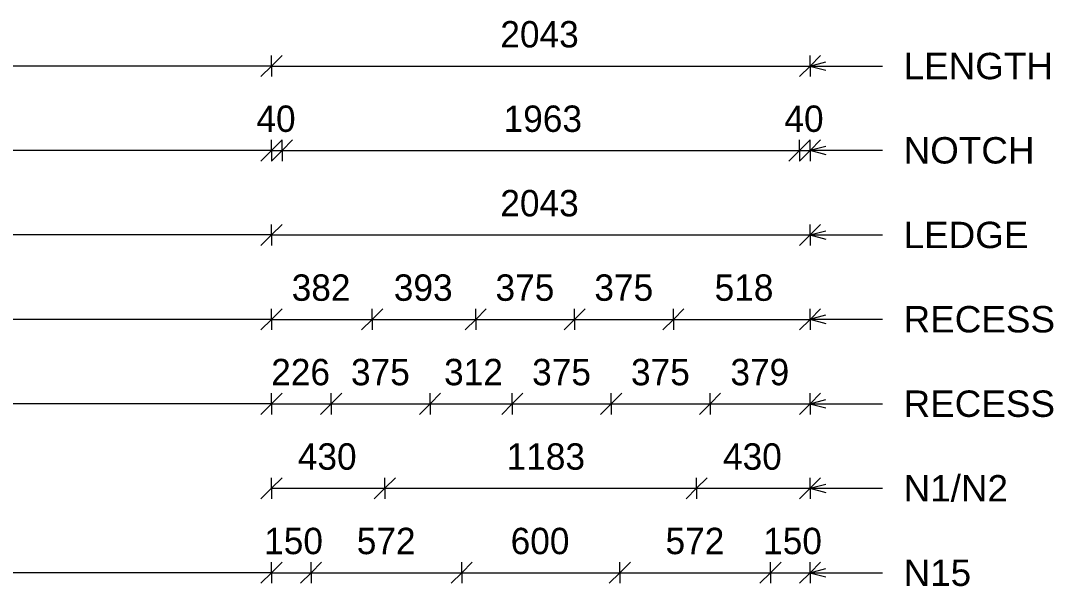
# Model space of a CAD drawing. Header units: millimetres. Extents: x -15811 to -4021, y -2230 to 7892.
# Drawn here: x -12899 to -8983, y 5749 to 7892 of the extents above; entities that cross this region are included whole.
import ezdxf

# ---------------------------------------------------------------- set-up
doc = ezdxf.new("R2010")
doc.units = ezdxf.units.MM
for name, color, linetype, lineweight in [('A-ANNO-DIMS', 211, 'Continuous', 9), ('A-ANNO-DIMS-40', 211, 'Continuous', 9), ('A-DETL-MBND', 5, 'Continuous', 18), ('G-ANNO-TEXT', 231, 'Continuous', 9)]:
    doc.layers.add(name, color=color, linetype=linetype, lineweight=lineweight)
doc.styles.add('Arial_1', font='arial.ttf', dxfattribs={"height": 100})
doc.styles.add('Nirmala UI Semilight', font='NirmalaS.ttf', dxfattribs={"height": 100})
doc.dimstyles.new('Arrow_Filled_-_2_5_NI_UI', dxfattribs={"dimscale": 304.8, "dimtxt": 104.736395, "dimasz": 0.262467, "dimexe": 0.131234, "dimexo": 0.0625, "dimgap": 0.131234, "dimtad": 1, "dimdec": 0, "dimzin": 0, "dimdsep": 46, "dimtxsty": 'Nirmala UI Semilight', "dimblk1": 'OBLIQUE', "dimblk2": 'OBLIQUE', "dimsah": 1, "dimcen": 0.09, "dimazin": 0, "dimtfac": 1, "dimtdec": 4, "dimtix": 1, "dimtmove": 0, "dimatfit": 3, "dimfxl": 0.131234, "dimfxlon": 1, "dimtvp": 1, "dimtolj": 1, "dimtzin": 0, "dimarcsym": 2})

# ---------------------------------------------------------------- blocks, each defined once
blk = doc.blocks.new('DIMBLOCK50-Elevation Front')
at = {"layer": 'A-ANNO-DIMS-40'}
for p, q in [((-11947.9, 5800), (-11907.9, 5840)), ((-11947.9, 5800), (-11947.9, 5840)), ((-11797.9, 5800), (-11757.9, 5840)), ((-11797.9, 5800), (-11797.9, 5840)), ((-11947.9, 5800), (-11987.9, 5760)), ((-11947.9, 5800), (-11797.9, 5800)), ((-11947.9, 5800), (-11947.9, 5760)), ((-11797.9, 5800), (-11837.9, 5760)), ((-11797.9, 5800), (-11797.9, 5760))]:
    blk.add_line(p, q, dxfattribs=at)
at = {"layer": 'A-ANNO-DIMS-40', "color": 0, "insert": (-11975.8, 5970.5), "char_height": 100, "width": 246.797, "attachment_point": 1, "line_spacing_factor": 1.142579, "style": 'Nirmala UI Semilight'}
blk.add_mtext('150', dxfattribs=at)
blk = doc.blocks.new('_Oblique')
at = {"color": 0, "linetype": 'ByBlock', "lineweight": -2}
blk.add_line((-0.5, -0.5), (0.5, 0.5), dxfattribs=at)
blk = doc.blocks.new('DIMBLOCK51-Elevation Front')
at = {"layer": 'A-ANNO-DIMS-40'}
for p, q in [((-11797.9, 5800), (-11757.9, 5840)), ((-11797.9, 5800), (-11797.9, 5840)), ((-11226.4, 5800), (-11186.4, 5840)), ((-11226.4, 5800), (-11226.4, 5840)), ((-11797.9, 5800), (-11837.9, 5760)), ((-11797.9, 5800), (-11226.4, 5800)), ((-11797.9, 5800), (-11797.9, 5760)), ((-11226.4, 5800), (-11266.4, 5760)), ((-11226.4, 5800), (-11226.4, 5760))]:
    blk.add_line(p, q, dxfattribs=at)
at = {"layer": 'A-ANNO-DIMS-40', "color": 0, "insert": (-11624.5, 5970.5), "char_height": 100, "width": 269.649, "attachment_point": 1, "line_spacing_factor": 1.142579, "style": 'Nirmala UI Semilight'}
blk.add_mtext('572', dxfattribs=at)
blk = doc.blocks.new('DIMBLOCK52-Elevation Front')
at = {"layer": 'A-ANNO-DIMS-40'}
for p, q in [((-11226.4, 5800), (-11186.4, 5840)), ((-11226.4, 5800), (-11226.4, 5840)), ((-10626.9, 5800), (-10586.9, 5840)), ((-10626.9, 5800), (-10626.9, 5840)), ((-11226.4, 5800), (-11266.4, 5760)), ((-11226.4, 5800), (-10626.9, 5800)), ((-11226.4, 5800), (-11226.4, 5760)), ((-10626.9, 5800), (-10666.9, 5760)), ((-10626.9, 5800), (-10626.9, 5760))]:
    blk.add_line(p, q, dxfattribs=at)
at = {"layer": 'A-ANNO-DIMS-40', "color": 0, "insert": (-11040.9, 5970.5), "char_height": 100, "width": 274.219, "attachment_point": 1, "line_spacing_factor": 1.142579, "style": 'Nirmala UI Semilight'}
blk.add_mtext('600', dxfattribs=at)
blk = doc.blocks.new('DIMBLOCK53-Elevation Front')
at = {"layer": 'A-ANNO-DIMS-40'}
for p, q in [((-10626.9, 5800), (-10586.9, 5840)), ((-10626.9, 5800), (-10626.9, 5840)), ((-10055.4, 5800), (-10015.4, 5840)), ((-10055.4, 5800), (-10055.4, 5840)), ((-10626.9, 5800), (-10666.9, 5760)), ((-10626.9, 5800), (-10055.4, 5800)), ((-10626.9, 5800), (-10626.9, 5760)), ((-10055.4, 5800), (-10095.4, 5760)), ((-10055.4, 5800), (-10055.4, 5760))]:
    blk.add_line(p, q, dxfattribs=at)
at = {"layer": 'A-ANNO-DIMS-40', "color": 0, "insert": (-10453.5, 5970.5), "char_height": 100, "width": 269.649, "attachment_point": 1, "line_spacing_factor": 1.142579, "style": 'Nirmala UI Semilight'}
blk.add_mtext('572', dxfattribs=at)
blk = doc.blocks.new('DIMBLOCK54-Elevation Front')
at = {"layer": 'A-ANNO-DIMS-40'}
for p, q in [((-10055.4, 5800), (-10015.4, 5840)), ((-10055.4, 5800), (-10055.4, 5840)), ((-9905.4, 5800), (-9865.4, 5840)), ((-9905.4, 5800), (-9905.4, 5840)), ((-10055.4, 5800), (-10095.4, 5760)), ((-10055.4, 5800), (-9905.4, 5800)), ((-10055.4, 5800), (-10055.4, 5760)), ((-9905.4, 5800), (-9945.4, 5760)), ((-9905.4, 5800), (-9905.4, 5760))]:
    blk.add_line(p, q, dxfattribs=at)
at = {"layer": 'A-ANNO-DIMS-40', "color": 0, "insert": (-10083.3, 5970.5), "char_height": 100, "width": 246.797, "attachment_point": 1, "line_spacing_factor": 1.142579, "style": 'Nirmala UI Semilight'}
blk.add_mtext('150', dxfattribs=at)
blk = doc.blocks.new('DIMBLOCK55-Elevation Front')
at = {"layer": 'A-ANNO-DIMS-40'}
for p, q in [((-11947.9, 6120), (-11907.9, 6160)), ((-11947.9, 6120), (-11947.9, 6160)), ((-11517.9, 6120), (-11477.9, 6160)), ((-11517.9, 6120), (-11517.9, 6160)), ((-11947.9, 6120), (-11987.9, 6080)), ((-11947.9, 6120), (-11517.9, 6120)), ((-11947.9, 6120), (-11947.9, 6080)), ((-11517.9, 6120), (-11557.9, 6080)), ((-11517.9, 6120), (-11517.9, 6080))]:
    blk.add_line(p, q, dxfattribs=at)
at = {"layer": 'A-ANNO-DIMS-40', "color": 0, "insert": (-11848.1, 6290.5), "char_height": 100, "width": 276.504, "attachment_point": 1, "line_spacing_factor": 1.142579, "style": 'Nirmala UI Semilight'}
blk.add_mtext('430', dxfattribs=at)
blk = doc.blocks.new('DIMBLOCK56-Elevation Front')
at = {"layer": 'A-ANNO-DIMS-40'}
for p, q in [((-11517.9, 6120), (-11477.9, 6160)), ((-11517.9, 6120), (-11517.9, 6160)), ((-10335.4, 6120), (-10295.4, 6160)), ((-10335.4, 6120), (-10335.4, 6160)), ((-11517.9, 6120), (-11557.9, 6080)), ((-11517.9, 6120), (-10335.4, 6120)), ((-11517.9, 6120), (-11517.9, 6080)), ((-10335.4, 6120), (-10375.4, 6080)), ((-10335.4, 6120), (-10335.4, 6080))]:
    blk.add_line(p, q, dxfattribs=at)
at = {"layer": 'A-ANNO-DIMS-40', "color": 0, "insert": (-11056.2, 6290.5), "char_height": 100, "width": 310.781, "attachment_point": 1, "line_spacing_factor": 1.142579, "style": 'Nirmala UI Semilight'}
blk.add_mtext('1183', dxfattribs=at)
blk = doc.blocks.new('DIMBLOCK57-Elevation Front')
at = {"layer": 'A-ANNO-DIMS-40'}
for p, q in [((-10335.4, 6120), (-10295.4, 6160)), ((-10335.4, 6120), (-10335.4, 6160)), ((-9905.4, 6120), (-9865.4, 6160)), ((-9905.4, 6120), (-9905.4, 6160)), ((-10335.4, 6120), (-10375.4, 6080)), ((-10335.4, 6120), (-9905.4, 6120)), ((-10335.4, 6120), (-10335.4, 6080)), ((-9905.4, 6120), (-9945.4, 6080)), ((-9905.4, 6120), (-9905.4, 6080))]:
    blk.add_line(p, q, dxfattribs=at)
at = {"layer": 'A-ANNO-DIMS-40', "color": 0, "insert": (-10235.6, 6290.5), "char_height": 100, "width": 276.504, "attachment_point": 1, "line_spacing_factor": 1.142579, "style": 'Nirmala UI Semilight'}
blk.add_mtext('430', dxfattribs=at)
blk = doc.blocks.new('DIMBLOCK58-Elevation Front')
at = {"layer": 'A-ANNO-DIMS-40'}
for p, q in [((-11947.9, 6440), (-11907.9, 6480)), ((-11947.9, 6440), (-11947.9, 6480)), ((-11721.5, 6440), (-11681.5, 6480)), ((-11721.5, 6440), (-11721.5, 6480)), ((-11947.9, 6440), (-11987.9, 6400)), ((-11947.9, 6440), (-11721.5, 6440)), ((-11947.9, 6440), (-11947.9, 6400)), ((-11721.5, 6440), (-11761.5, 6400)), ((-11721.5, 6440), (-11721.5, 6400))]:
    blk.add_line(p, q, dxfattribs=at)
at = {"layer": 'A-ANNO-DIMS-40', "color": 0, "insert": (-11949, 6610.5), "char_height": 100, "width": 274.219, "attachment_point": 1, "line_spacing_factor": 1.142579, "style": 'Nirmala UI Semilight'}
blk.add_mtext('226', dxfattribs=at)
blk = doc.blocks.new('DIMBLOCK59-Elevation Front')
at = {"layer": 'A-ANNO-DIMS-40'}
for p, q in [((-11721.5, 6440), (-11681.5, 6480)), ((-11721.5, 6440), (-11721.5, 6480)), ((-11346.5, 6440), (-11306.5, 6480)), ((-11346.5, 6440), (-11346.5, 6480)), ((-11721.5, 6440), (-11761.5, 6400)), ((-11721.5, 6440), (-11346.5, 6440)), ((-11721.5, 6440), (-11721.5, 6400)), ((-11346.5, 6440), (-11386.5, 6400)), ((-11346.5, 6440), (-11346.5, 6400))]:
    blk.add_line(p, q, dxfattribs=at)
at = {"layer": 'A-ANNO-DIMS-40', "color": 0, "insert": (-11646.4, 6610.5), "char_height": 100, "width": 269.649, "attachment_point": 1, "line_spacing_factor": 1.142579, "style": 'Nirmala UI Semilight'}
blk.add_mtext('375', dxfattribs=at)
blk = doc.blocks.new('DIMBLOCK60-Elevation Front')
at = {"layer": 'A-ANNO-DIMS-40'}
for p, q in [((-11346.5, 6440), (-11306.5, 6480)), ((-11346.5, 6440), (-11346.5, 6480)), ((-11034.5, 6440), (-10994.5, 6480)), ((-11034.5, 6440), (-11034.5, 6480)), ((-11346.5, 6440), (-11386.5, 6400)), ((-11346.5, 6440), (-11034.5, 6440)), ((-11346.5, 6440), (-11346.5, 6400)), ((-11034.5, 6440), (-11074.5, 6400)), ((-11034.5, 6440), (-11034.5, 6400))]:
    blk.add_line(p, q, dxfattribs=at)
at = {"layer": 'A-ANNO-DIMS-40', "color": 0, "insert": (-11293.3, 6610.5), "char_height": 100, "width": 246.797, "attachment_point": 1, "line_spacing_factor": 1.142579, "style": 'Nirmala UI Semilight'}
blk.add_mtext('312', dxfattribs=at)
blk = doc.blocks.new('DIMBLOCK61-Elevation Front')
at = {"layer": 'A-ANNO-DIMS-40'}
for p, q in [((-11034.5, 6440), (-10994.5, 6480)), ((-11034.5, 6440), (-11034.5, 6480)), ((-10659.5, 6440), (-10619.5, 6480)), ((-10659.5, 6440), (-10659.5, 6480)), ((-11034.5, 6440), (-11074.5, 6400)), ((-11034.5, 6440), (-10659.5, 6440)), ((-11034.5, 6440), (-11034.5, 6400)), ((-10659.5, 6440), (-10699.5, 6400)), ((-10659.5, 6440), (-10659.5, 6400))]:
    blk.add_line(p, q, dxfattribs=at)
at = {"layer": 'A-ANNO-DIMS-40', "color": 0, "insert": (-10959.4, 6610.5), "char_height": 100, "width": 269.649, "attachment_point": 1, "line_spacing_factor": 1.142579, "style": 'Nirmala UI Semilight'}
blk.add_mtext('375', dxfattribs=at)
blk = doc.blocks.new('DIMBLOCK62-Elevation Front')
at = {"layer": 'A-ANNO-DIMS-40'}
for p, q in [((-10659.5, 6440), (-10619.5, 6480)), ((-10659.5, 6440), (-10659.5, 6480)), ((-10284.5, 6440), (-10244.5, 6480)), ((-10284.5, 6440), (-10284.5, 6480)), ((-10659.5, 6440), (-10699.5, 6400)), ((-10659.5, 6440), (-10284.5, 6440)), ((-10659.5, 6440), (-10659.5, 6400)), ((-10284.5, 6440), (-10324.5, 6400)), ((-10284.5, 6440), (-10284.5, 6400))]:
    blk.add_line(p, q, dxfattribs=at)
at = {"layer": 'A-ANNO-DIMS-40', "color": 0, "insert": (-10584.4, 6610.5), "char_height": 100, "width": 269.649, "attachment_point": 1, "line_spacing_factor": 1.142579, "style": 'Nirmala UI Semilight'}
blk.add_mtext('375', dxfattribs=at)
blk = doc.blocks.new('DIMBLOCK63-Elevation Front')
at = {"layer": 'A-ANNO-DIMS-40'}
for p, q in [((-10284.5, 6440), (-10244.5, 6480)), ((-10284.5, 6440), (-10284.5, 6480)), ((-9905.4, 6440), (-9865.4, 6480)), ((-9905.4, 6440), (-9905.4, 6480)), ((-10284.5, 6440), (-10324.5, 6400)), ((-10284.5, 6440), (-9905.4, 6440)), ((-10284.5, 6440), (-10284.5, 6400)), ((-9905.4, 6440), (-9945.4, 6400)), ((-9905.4, 6440), (-9905.4, 6400))]:
    blk.add_line(p, q, dxfattribs=at)
at = {"layer": 'A-ANNO-DIMS-40', "color": 0, "insert": (-10207.3, 6610.5), "char_height": 100, "width": 269.649, "attachment_point": 1, "line_spacing_factor": 1.142579, "style": 'Nirmala UI Semilight'}
blk.add_mtext('379', dxfattribs=at)
blk = doc.blocks.new('DIMBLOCK64-Elevation Front')
at = {"layer": 'A-ANNO-DIMS-40'}
for p, q in [((-11947.9, 6760), (-11907.9, 6800)), ((-11947.9, 6760), (-11947.9, 6800)), ((-11566.1, 6760), (-11526.1, 6800)), ((-11566.1, 6760), (-11566.1, 6800)), ((-11947.9, 6760), (-11987.9, 6720)), ((-11947.9, 6760), (-11566.1, 6760)), ((-11947.9, 6760), (-11947.9, 6720)), ((-11566.1, 6760), (-11606.1, 6720)), ((-11566.1, 6760), (-11566.1, 6720))]:
    blk.add_line(p, q, dxfattribs=at)
at = {"layer": 'A-ANNO-DIMS-40', "color": 0, "insert": (-11871.3, 6930.5), "char_height": 100, "width": 274.219, "attachment_point": 1, "line_spacing_factor": 1.142579, "style": 'Nirmala UI Semilight'}
blk.add_mtext('382', dxfattribs=at)
blk = doc.blocks.new('DIMBLOCK65-Elevation Front')
at = {"layer": 'A-ANNO-DIMS-40'}
for p, q in [((-11566.1, 6760), (-11526.1, 6800)), ((-11566.1, 6760), (-11566.1, 6800)), ((-11173.4, 6760), (-11133.4, 6800)), ((-11173.4, 6760), (-11173.4, 6800)), ((-11566.1, 6760), (-11606.1, 6720)), ((-11566.1, 6760), (-11173.4, 6760)), ((-11566.1, 6760), (-11566.1, 6720)), ((-11173.4, 6760), (-11213.4, 6720)), ((-11173.4, 6760), (-11173.4, 6720))]:
    blk.add_line(p, q, dxfattribs=at)
at = {"layer": 'A-ANNO-DIMS-40', "color": 0, "insert": (-11484, 6930.5), "char_height": 100, "width": 274.219, "attachment_point": 1, "line_spacing_factor": 1.142579, "style": 'Nirmala UI Semilight'}
blk.add_mtext('393', dxfattribs=at)
blk = doc.blocks.new('DIMBLOCK66-Elevation Front')
at = {"layer": 'A-ANNO-DIMS-40'}
for p, q in [((-11173.4, 6760), (-11133.4, 6800)), ((-11173.4, 6760), (-11173.4, 6800)), ((-10798.4, 6760), (-10758.4, 6800)), ((-10798.4, 6760), (-10798.4, 6800)), ((-11173.4, 6760), (-11213.4, 6720)), ((-11173.4, 6760), (-10798.4, 6760)), ((-11173.4, 6760), (-11173.4, 6720)), ((-10798.4, 6760), (-10838.4, 6720)), ((-10798.4, 6760), (-10798.4, 6720))]:
    blk.add_line(p, q, dxfattribs=at)
at = {"layer": 'A-ANNO-DIMS-40', "color": 0, "insert": (-11098.3, 6930.5), "char_height": 100, "width": 269.649, "attachment_point": 1, "line_spacing_factor": 1.142579, "style": 'Nirmala UI Semilight'}
blk.add_mtext('375', dxfattribs=at)
blk = doc.blocks.new('DIMBLOCK67-Elevation Front')
at = {"layer": 'A-ANNO-DIMS-40'}
for p, q in [((-10798.4, 6760), (-10758.4, 6800)), ((-10798.4, 6760), (-10798.4, 6800)), ((-10423.4, 6760), (-10383.4, 6800)), ((-10423.4, 6760), (-10423.4, 6800)), ((-10798.4, 6760), (-10838.4, 6720)), ((-10798.4, 6760), (-10423.4, 6760)), ((-10798.4, 6760), (-10798.4, 6720)), ((-10423.4, 6760), (-10463.4, 6720)), ((-10423.4, 6760), (-10423.4, 6720))]:
    blk.add_line(p, q, dxfattribs=at)
at = {"layer": 'A-ANNO-DIMS-40', "color": 0, "insert": (-10723.3, 6930.5), "char_height": 100, "width": 269.649, "attachment_point": 1, "line_spacing_factor": 1.142579, "style": 'Nirmala UI Semilight'}
blk.add_mtext('375', dxfattribs=at)
blk = doc.blocks.new('DIMBLOCK68-Elevation Front')
at = {"layer": 'A-ANNO-DIMS-40'}
for p, q in [((-10423.4, 6760), (-10383.4, 6800)), ((-10423.4, 6760), (-10423.4, 6800)), ((-9905.4, 6760), (-9865.4, 6800)), ((-9905.4, 6760), (-9905.4, 6800)), ((-10423.4, 6760), (-10463.4, 6720)), ((-10423.4, 6760), (-9905.4, 6760)), ((-10423.4, 6760), (-10423.4, 6720)), ((-9905.4, 6760), (-9945.4, 6720)), ((-9905.4, 6760), (-9905.4, 6720))]:
    blk.add_line(p, q, dxfattribs=at)
at = {"layer": 'A-ANNO-DIMS-40', "color": 0, "insert": (-10267.3, 6930.5), "char_height": 100, "width": 246.797, "attachment_point": 1, "line_spacing_factor": 1.142579, "style": 'Nirmala UI Semilight'}
blk.add_mtext('518', dxfattribs=at)
blk = doc.blocks.new('DIMBLOCK69-Elevation Front')
at = {"layer": 'A-ANNO-DIMS-40'}
for p, q in [((-11947.9, 7080), (-11907.9, 7120)), ((-11947.9, 7080), (-11947.9, 7120)), ((-9905.4, 7080), (-9865.4, 7120)), ((-9905.4, 7080), (-9905.4, 7120)), ((-11947.9, 7080), (-11987.9, 7040)), ((-11947.9, 7080), (-9905.4, 7080)), ((-11947.9, 7080), (-11947.9, 7040)), ((-9905.4, 7080), (-9945.4, 7040)), ((-9905.4, 7080), (-9905.4, 7040))]:
    blk.add_line(p, q, dxfattribs=at)
at = {"layer": 'A-ANNO-DIMS-40', "color": 0, "insert": (-11080, 7250.5), "char_height": 100, "width": 367.91, "attachment_point": 1, "line_spacing_factor": 1.142579, "style": 'Nirmala UI Semilight'}
blk.add_mtext('2043', dxfattribs=at)
blk = doc.blocks.new('DIMBLOCK70-Elevation Front')
at = {"layer": 'A-ANNO-DIMS-40'}
for p, q in [((-11947.9, 7400), (-11907.9, 7440)), ((-11947.9, 7400), (-11947.9, 7440)), ((-11907.9, 7400), (-11867.9, 7440)), ((-11907.9, 7400), (-11907.9, 7440)), ((-11947.9, 7400), (-11987.9, 7360)), ((-11947.9, 7400), (-11907.9, 7400)), ((-11907.9, 7400), (-11947.9, 7360)), ((-11947.9, 7400), (-11947.9, 7360)), ((-11907.9, 7400), (-11907.9, 7360))]:
    blk.add_line(p, q, dxfattribs=at)
at = {"layer": 'A-ANNO-DIMS-40', "color": 0, "insert": (-12005.1, 7570.5), "char_height": 100, "width": 185.098, "attachment_point": 1, "line_spacing_factor": 1.142579, "style": 'Nirmala UI Semilight'}
blk.add_mtext('40', dxfattribs=at)
blk = doc.blocks.new('DIMBLOCK71-Elevation Front')
at = {"layer": 'A-ANNO-DIMS-40'}
for p, q in [((-11907.9, 7400), (-11867.9, 7440)), ((-11907.9, 7400), (-11907.9, 7440)), ((-9945.4, 7400), (-9905.4, 7440)), ((-9945.4, 7400), (-9945.4, 7440)), ((-11907.9, 7400), (-11947.9, 7360)), ((-11907.9, 7400), (-9945.4, 7400)), ((-11907.9, 7400), (-11907.9, 7360)), ((-9945.4, 7400), (-9985.4, 7360)), ((-9945.4, 7400), (-9945.4, 7360))]:
    blk.add_line(p, q, dxfattribs=at)
at = {"layer": 'A-ANNO-DIMS-40', "color": 0, "insert": (-11067.6, 7570.5), "char_height": 100, "width": 338.203, "attachment_point": 1, "line_spacing_factor": 1.142579, "style": 'Nirmala UI Semilight'}
blk.add_mtext('1963', dxfattribs=at)
blk = doc.blocks.new('DIMBLOCK72-Elevation Front')
at = {"layer": 'A-ANNO-DIMS-40'}
for p, q in [((-9945.4, 7400), (-9905.4, 7440)), ((-9945.4, 7400), (-9945.4, 7440)), ((-9905.4, 7400), (-9865.4, 7440)), ((-9905.4, 7400), (-9905.4, 7440)), ((-9945.4, 7400), (-9985.4, 7360)), ((-9945.4, 7400), (-9905.4, 7400)), ((-9905.4, 7400), (-9945.4, 7360)), ((-9945.4, 7400), (-9945.4, 7360)), ((-9905.4, 7400), (-9905.4, 7360))]:
    blk.add_line(p, q, dxfattribs=at)
at = {"layer": 'A-ANNO-DIMS-40', "color": 0, "insert": (-10002.6, 7570.5), "char_height": 100, "width": 185.098, "attachment_point": 1, "line_spacing_factor": 1.142579, "style": 'Nirmala UI Semilight'}
blk.add_mtext('40', dxfattribs=at)
blk = doc.blocks.new('DIMBLOCK73-Elevation Front')
at = {"layer": 'A-ANNO-DIMS-40'}
for p, q in [((-11947.9, 7720), (-11907.9, 7760)), ((-11947.9, 7720), (-11947.9, 7760)), ((-9905.4, 7720), (-9865.4, 7760)), ((-9905.4, 7720), (-9905.4, 7760)), ((-11947.9, 7720), (-11987.9, 7680)), ((-11947.9, 7720), (-9905.4, 7720)), ((-11947.9, 7720), (-11947.9, 7680)), ((-9905.4, 7720), (-9945.4, 7680)), ((-9905.4, 7720), (-9905.4, 7680))]:
    blk.add_line(p, q, dxfattribs=at)
at = {"layer": 'A-ANNO-DIMS-40', "color": 0, "insert": (-11080, 7890.5), "char_height": 100, "width": 367.91, "attachment_point": 1, "line_spacing_factor": 1.142579, "style": 'Nirmala UI Semilight'}
blk.add_mtext('2043', dxfattribs=at)

msp = doc.modelspace()

# ---------------------------------------------------------------- linework, layer by layer
at = {"layer": 'A-DETL-MBND'}
for p, q in [((-11947.9, 7720), (-15639, 7720)), ((-11947.9, 7400), (-15639, 7400)), ((-11947.9, 7080), (-15319, 7080)), ((-11947.9, 6760), (-14999, 6760)), ((-11947.9, 6440), (-14679, 6440)), ((-11947.9, 5800), (-13959, 5800))]:
    msp.add_line(p, q, dxfattribs=at)
at = {"layer": 'G-ANNO-TEXT', "color": 7}
for p, q in [((-9905.7, 7720.1), (-9845.7, 7736.2)), ((-9905.7, 7720.1), (-9845.7, 7704)), ((-9905.7, 7720.1), (-9630.6, 7720.1)), ((-9905.7, 7400.7), (-9845.7, 7416.8)), ((-9905.7, 7400.7), (-9845.7, 7384.6)), ((-9905.7, 7400.7), (-9630.6, 7400.7)), ((-9905.7, 7080.1), (-9845.7, 7096.2)), ((-9905.7, 7080.1), (-9845.7, 7064)), ((-9905.7, 7080.1), (-9630.6, 7080.1)), ((-9905.7, 6760.7), (-9845.7, 6776.8)), ((-9905.7, 6760.7), (-9845.7, 6744.6)), ((-9905.7, 6760.7), (-9630.6, 6760.7)), ((-9905.7, 6440.7), (-9845.7, 6456.8)), ((-9905.7, 6440.7), (-9845.7, 6424.6)), ((-9905.7, 6440.7), (-9630.6, 6440.7)), ((-9905.7, 6120.1), (-9845.7, 6136.2)), ((-9905.7, 6120.1), (-9845.7, 6104)), ((-9905.7, 6120.1), (-9630.6, 6120.1)), ((-9905.7, 5800.1), (-9845.7, 5816.2)), ((-9905.7, 5800.1), (-9845.7, 5784)), ((-9905.7, 5800.1), (-9630.6, 5800.1))]:
    msp.add_line(p, q, dxfattribs=at)

# ---------------------------------------------------------------- texts
at = {"layer": 'G-ANNO-TEXT', "color": 7, "char_height": 100, "attachment_point": 1, "style": 'Arial_1'}
for s, insert, width in [('LENGTH', (-9550.6, 7770.1), 686.244), ('NOTCH', (-9550.6, 7450.7), 602.869), ('LEDGE', (-9550.6, 7130.1), 570.802), ('RECESS', (-9550.6, 6810.7), 692.658), ('RECESS', (-9550.6, 6490.7), 692.658), ('N1/N2', (-9550.6, 6170.1), 477.806), ('N15', (-9550.6, 5850.1), 307.848)]:
    msp.add_mtext(s, dxfattribs=dict(at, insert=insert, width=width))

# ---------------------------------------------------------------- dimensions: what is measured, and where the dimension line sits
at = {"layer": 'A-ANNO-DIMS'}
for base, p1, p2, override, picture, middle in [((-9905.4305022, 7719.9861086), (-11947.9305022, 7679.9861086), (-9905.4305022, 7679.9861086), {"dimpost": '<>', "dimfxl": 2042.5}, 'DIMBLOCK73-Elevation Front', (-10926.6805022, 7811.6946164)), ((-11907.9, 7400), (-11947.9, 7360), (-11907.9, 7360), {"dimpost": '<>', "dimfxl": 40}, 'DIMBLOCK70-Elevation Front', (-11927.9, 7491.7)), ((-9945.4305022, 7399.9861086), (-11907.9305022, 7359.9861086), (-9945.4305022, 7359.9861086), {"dimpost": '<>', "dimfxl": 1962.5}, 'DIMBLOCK71-Elevation Front', (-10926.6805022, 7491.9735564)), ((-9905.4, 7400), (-9945.4, 7360), (-9905.4, 7360), {"dimpost": '<>', "dimfxl": 40}, 'DIMBLOCK72-Elevation Front', (-9925.4, 7491.7)), ((-9905.4305022, 7079.9861086), (-11947.9305022, 7039.9861086), (-9905.4305022, 7039.9861086), {"dimpost": '<>', "dimfxl": 2042.5}, 'DIMBLOCK69-Elevation Front', (-10926.6805022, 7171.6946164)), ((-11566.1, 6760), (-11947.9, 6720), (-11566.1, 6720), {"dimpost": '<>', "dimfxl": 381.782417}, 'DIMBLOCK64-Elevation Front', (-11757, 6851.7)), ((-11173.4, 6760), (-11566.1, 6720), (-11173.4, 6720), {"dimpost": '<>', "dimfxl": 392.717584}, 'DIMBLOCK65-Elevation Front', (-11369.8, 6851.7)), ((-10798.4, 6760), (-11173.4, 6720), (-10798.4, 6720), {"dimpost": '<>', "dimfxl": 375}, 'DIMBLOCK66-Elevation Front', (-10985.9, 6851.7)), ((-10423.4, 6760), (-10798.4, 6720), (-10423.4, 6720), {"dimpost": '<>', "dimfxl": 375}, 'DIMBLOCK67-Elevation Front', (-10610.9, 6851.7)), ((-9905.4, 6760), (-10423.4, 6720), (-9905.4, 6720), {"dimpost": '<>', "dimfxl": 517.999998}, 'DIMBLOCK68-Elevation Front', (-10164.4, 6851.9)), ((-11721.5, 6440), (-11947.9, 6400), (-11721.5, 6400), {"dimpost": '<>', "dimfxl": 226.420548}, 'DIMBLOCK58-Elevation Front', (-11834.7, 6531.7)), ((-11034.5, 6440), (-11346.5, 6400), (-11034.5, 6400), {"dimpost": '<>', "dimfxl": 311.990845}, 'DIMBLOCK60-Elevation Front', (-11190.5, 6532)), ((-10659.5, 6440), (-11034.5, 6400), (-10659.5, 6400), {"dimpost": '<>', "dimfxl": 375}, 'DIMBLOCK61-Elevation Front', (-10847, 6531.7)), ((-10284.5, 6440), (-10659.5, 6400), (-10284.5, 6400), {"dimpost": '<>', "dimfxl": 375}, 'DIMBLOCK62-Elevation Front', (-10472, 6531.7)), ((-9905.4, 6440), (-10284.5, 6400), (-9905.4, 6400), {"dimpost": '<>', "dimfxl": 379.088607}, 'DIMBLOCK63-Elevation Front', (-10095, 6531.7)), ((-11517.9, 6120), (-11947.9, 6080), (-11517.9, 6080), {"dimpost": '<>', "dimfxl": 430}, 'DIMBLOCK55-Elevation Front', (-11732.9, 6211.7)), ((-10335.4305022, 6119.9861086), (-11517.9305022, 6079.9861086), (-10335.4305022, 6079.9861086), {"dimpost": '<>', "dimfxl": 1182.5}, 'DIMBLOCK56-Elevation Front', (-10926.6805022, 6211.9735564)), ((-9905.4, 6120), (-10335.4, 6080), (-9905.4, 6080), {"dimpost": '<>', "dimfxl": 430}, 'DIMBLOCK57-Elevation Front', (-10120.4, 6211.7)), ((-11797.9, 5800), (-11947.9, 5760), (-11797.9, 5760), {"dimpost": '<>', "dimfxl": 150}, 'DIMBLOCK50-Elevation Front', (-11872.9, 5891.9)), ((-11226.4305022, 5799.9861086), (-11797.9305022, 5759.9861086), (-11226.4305022, 5759.9861086), {"dimpost": '<>', "dimfxl": 571.5}, 'DIMBLOCK51-Elevation Front', (-11512.1805022, 5891.9386889)), ((-10626.9305022, 5799.9861086), (-11226.4305022, 5759.9861086), (-10626.9305022, 5759.9861086), {"dimpost": '<>', "dimfxl": 599.5}, 'DIMBLOCK52-Elevation Front', (-10926.6805022, 5891.6946164)), ((-10055.4305022, 5799.9861086), (-10626.9305022, 5759.9861086), (-10055.4305022, 5759.9861086), {"dimpost": '<>', "dimfxl": 571.5}, 'DIMBLOCK53-Elevation Front', (-10341.1805022, 5891.6597489)), ((-9905.4, 5800), (-10055.4, 5760), (-9905.4, 5760), {"dimpost": '<>', "dimfxl": 150}, 'DIMBLOCK54-Elevation Front', (-9980.4, 5891.9))]:
    dim = msp.add_linear_dim(base=base, p1=p1, p2=p2, dimstyle='Arrow_Filled_-_2_5_NI_UI', override=override, dxfattribs=at)
    dim.commit()
    dim.dimension.update_dxf_attribs({"geometry": picture, "text_midpoint": middle})
dim = msp.add_linear_dim(base=(-11346.5, 6440), p1=(-11721.5, 6400), p2=(-11346.5, 6400), angle=0, dimstyle='Arrow_Filled_-_2_5_NI_UI', override={"dimpost": '<>', "dimfxl": 375}, dxfattribs=at)
dim.commit()
dim.dimension.update_dxf_attribs({"geometry": 'DIMBLOCK59-Elevation Front', "text_midpoint": (-11534, 6531.7)})

doc.saveas('drawing.dxf')
